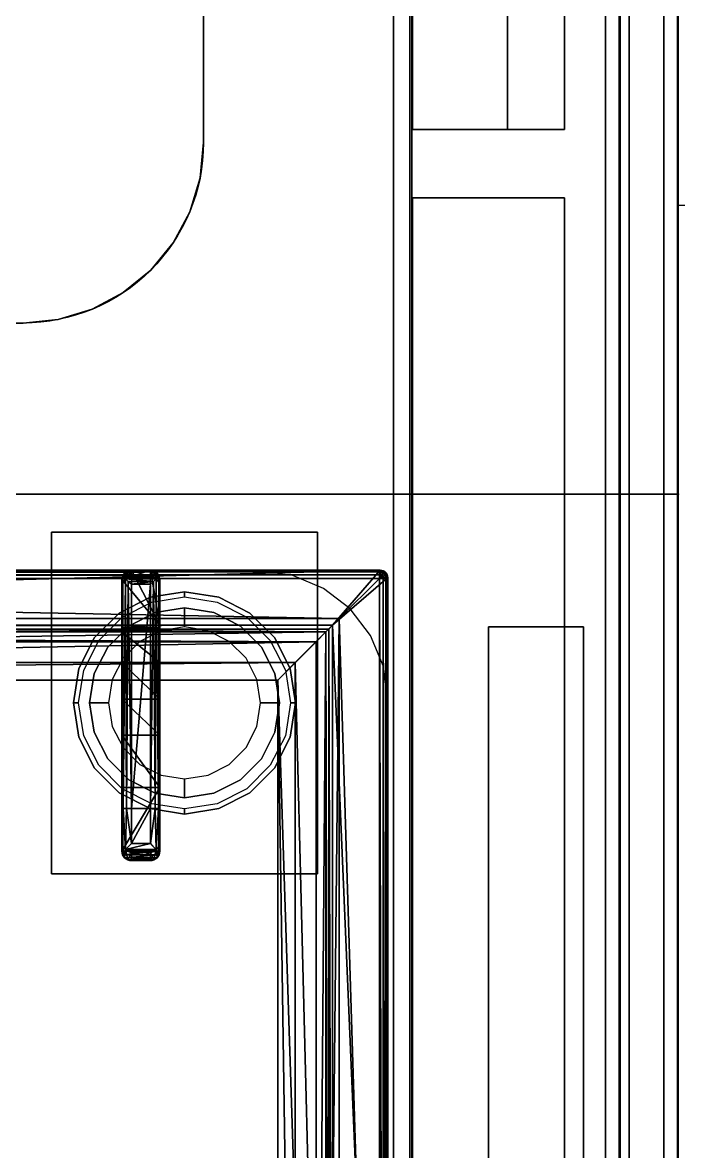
# Model space of a CAD drawing. Header units: millimetres. Extents: x 45 to 25350, y 77 to 5059.
# Drawn here: x 22205.74 to 22223, y 3961.79 to 3991.51 of the extents above; entities that cross this region are included whole.
import ezdxf

# ---------------------------------------------------------------- set-up
doc = ezdxf.new("R2010")
doc.units = ezdxf.units.MM
doc.header["$LTSCALE"] = 5
doc.linetypes.add('TRATTEGGIATA', pattern=[19.05, 12.7, -6.35])
for name, color, linetype in [('200-EquipBlack-3d', 250, 'Continuous'), ('200-EquipBorder-2d', 9, 'Continuous'), ('200-EquipDoors-2d', 252, 'Continuous'), ('200-EquipInternal-2d', 252, 'Continuous'), ('200-EquipSteel-3d', 9, 'Continuous')]:
    doc.layers.add(name, color=color, linetype=linetype)
doc.layers.add('200-InsPoint-3D', color=3, linetype='Continuous', plot=False)

# ---------------------------------------------------------------- blocks, each defined once
blk = doc.blocks.new('ELECTROLUX-MC7-BAINMARIE-400')
at = {"layer": '200-EquipInternal-2d'}
blk.add_lwpolyline([(307.5, -605), (92.5, -605, -0.414214), (45, -557.5), (45, -142.5, -0.414214), (92.5, -95), (307.5, -95, -0.414214), (355, -142.5), (355, -557.5, -0.414214)], format="xyb", close=True, dxfattribs=at)
at = {"layer": '200-EquipSteel-3d'}
for points, invisible_edges in [([(0, -80.5, 900), (45, -142.5, 900), (45, -557.5, 900), (0, -655, 900)], 5), ([(92.5, -95, 750), (83.23, -95.91, 750), (83.23, -604.09, 750), (92.5, -605, 750)], 10), ([(307.5, -95, 750), (307.5, -605, 750), (92.5, -605, 750), (92.5, -95, 750)], 5), ([(83.23, -95.91, 750), (74.32, -98.62, 750), (74.32, -601.38, 750), (83.23, -604.09, 750)], 10), ([(74.32, -98.62, 750), (66.11, -103.01, 750), (66.11, -596.99, 750), (74.32, -601.38, 750)], 10), ([(66.11, -103.01, 750), (58.91, -108.91, 750), (58.91, -591.09, 750), (66.11, -596.99, 750)], 10), ([(58.91, -108.91, 750), (53.01, -116.11, 750), (53.01, -583.89, 750), (58.91, -591.09, 750)], 10), ([(53.01, -116.11, 750), (48.62, -124.32, 750), (48.62, -575.68, 750), (53.01, -583.89, 750)], 10), ([(48.62, -124.32, 750), (45.91, -133.23, 750), (45.91, -566.77, 750), (48.62, -575.68, 750)], 10), ([(45.91, -133.23, 750), (45, -142.5, 750), (45, -557.5, 750), (45.91, -566.77, 750)], 8), ([(45.91, -566.77, 900), (45, -557.5, 900), (0, -655, 900)], 10), ([(45.91, -566.77, 750), (45, -557.5, 750), (45, -557.5, 900), (45.91, -566.77, 900)], 8), ([(48.62, -575.68, 900), (45.91, -566.77, 900), (0, -655, 900)], 10), ([(48.62, -575.68, 750), (45.91, -566.77, 750), (45.91, -566.77, 900), (48.62, -575.68, 900)], 10), ([(53.01, -583.89, 900), (48.62, -575.68, 900), (0, -655, 900)], 10), ([(53.01, -583.89, 750), (48.62, -575.68, 750), (48.62, -575.68, 900), (53.01, -583.89, 900)], 10), ([(58.91, -591.09, 900), (53.01, -583.89, 900), (0, -655, 900)], 10), ([(58.91, -591.09, 750), (53.01, -583.89, 750), (53.01, -583.89, 900), (58.91, -591.09, 900)], 10), ([(66.11, -596.99, 900), (58.91, -591.09, 900), (0, -655, 900)], 10), ([(66.11, -596.99, 750), (58.91, -591.09, 750), (58.91, -591.09, 900), (66.11, -596.99, 900)], 10), ([(74.32, -601.38, 900), (66.11, -596.99, 900), (0, -655, 900)], 10), ([(74.32, -601.38, 750), (66.11, -596.99, 750), (66.11, -596.99, 900), (74.32, -601.38, 900)], 10), ([(83.23, -604.09, 900), (74.32, -601.38, 900), (0, -655, 900)], 10), ([(83.23, -604.09, 750), (74.32, -601.38, 750), (74.32, -601.38, 900), (83.23, -604.09, 900)], 10), ([(92.5, -605, 900), (83.23, -604.09, 900), (0, -655, 900)], 10), ([(400, -655, 900), (307.5, -605, 900), (92.5, -605, 900), (0, -655, 900)], 5), ([(92.5, -605, 750), (83.23, -604.09, 750), (83.23, -604.09, 900), (92.5, -605, 900)], 2)]:
    blk.add_3dface(points, dxfattribs=dict(at, invisible_edges=invisible_edges))
for points in [[(45, -557.5, 750), (45, -142.5, 750), (45, -142.5, 900), (45, -557.5, 900)], [(307.5, -605, 750), (92.5, -605, 750), (92.5, -605, 900), (307.5, -605, 900)]]:
    blk.add_3dface(points, dxfattribs=at)
blk = doc.blocks.new('ELECTROLUX-MC-CRUSCOTTO400')
at = {"layer": '200-EquipBorder-2d'}
for p, q in [((0, 0), (0, -75)), ((0, -75), (400, -75))]:
    blk.add_line(p, q, dxfattribs=at)
at = {"layer": '200-EquipSteel-3d'}
for points in [[(0, -55.83, 654.41), (0, 0, 660.54), (400, 0, 660.54), (400, -55.83, 654.41)], [(0, 0, 660.54), (0, 0, 900), (400, 0, 900), (400, 0, 660.54)], [(0, 0, 900), (0, -62, 900), (400, -62, 900), (400, 0, 900)], [(0, -4.32, 810.26), (0, -59.37, 692.2), (400, -59.37, 692.2), (400, -4.32, 810.26)], [(0, -71.19, 877.81), (0, -4.82, 813.08), (400, -4.82, 813.08), (400, -71.19, 877.81)], [(0, -59.7, 690.72), (0, -59.7, 657.89), (400, -59.7, 657.89), (400, -59.7, 690.72)], [(0, -74.75, 884.46), (0, -71.19, 877.81), (400, -71.19, 877.81), (400, -74.75, 884.46)]]:
    blk.add_3dface(points, dxfattribs=at)
for points, invisible_edges in [([(0, -4.12, 811.75), (0, -4.1, 810.99), (400, -4.1, 810.99), (400, -4.12, 811.75)], 10), ([(0, -4.1, 810.99), (0, -4.32, 810.26), (400, -4.32, 810.26), (400, -4.1, 810.99)], 8), ([(0, -4.36, 812.47), (0, -4.12, 811.75), (400, -4.12, 811.75), (400, -4.36, 812.47)], 10), ([(0, -4.82, 813.08), (0, -4.36, 812.47), (400, -4.36, 812.47), (400, -4.82, 813.08)], 2), ([(0, -57.28, 654.56), (0, -55.83, 654.41), (400, -55.83, 654.41), (400, -57.28, 654.56)], 8), ([(0, -58.54, 655.29), (0, -57.28, 654.56), (400, -57.28, 654.56), (400, -58.54, 655.29)], 10), ([(0, -59.4, 656.46), (0, -58.54, 655.29), (400, -58.54, 655.29), (400, -59.4, 656.46)], 10), ([(0, -59.37, 692.2), (0, -59.51, 691.85), (400, -59.51, 691.85), (400, -59.37, 692.2)], 2), ([(0, -59.7, 657.89), (0, -59.4, 656.46), (400, -59.4, 656.46), (400, -59.7, 657.89)], 2), ([(0, -59.51, 691.85), (0, -59.62, 691.48), (400, -59.62, 691.48), (400, -59.51, 691.85)], 10), ([(0, -59.62, 691.48), (0, -59.68, 691.11), (400, -59.68, 691.11), (400, -59.62, 691.48)], 10), ([(0, -59.68, 691.11), (0, -59.7, 690.72), (400, -59.7, 690.72), (400, -59.68, 691.11)], 8), ([(0, -62, 900), (0, -69.22, 897.81), (400, -69.22, 897.81), (400, -62, 900)], 2), ([(0, -69.22, 897.81), (0, -74.01, 891.97), (400, -74.01, 891.97), (400, -69.22, 897.81)], 10), ([(0, -74.01, 891.97), (0, -74.75, 884.46), (400, -74.75, 884.46), (400, -74.01, 891.97)], 8)]:
    blk.add_3dface(points, dxfattribs=dict(at, invisible_edges=invisible_edges))
at = {"layer": '200-InsPoint-3D'}
blk.add_point((0, -75), dxfattribs=at)
blk = doc.blocks.new('ELECTROLUX-MC7-BODY400X250')
at = {"layer": '200-EquipBorder-2d'}
blk.add_line((0, -655), (0, 0), dxfattribs=at)
at = {"layer": '200-EquipSteel-3d'}
for points, invisible_edges in [([(0, -655, 650), (0, -655, 900), (0, -2, 900), (0, -102, 724)], 12), ([(0, -102, 724), (0, -655, 650), (0, -102, 650)], 1)]:
    blk.add_3dface(points, dxfattribs=dict(at, invisible_edges=invisible_edges))
for points in [[(0, -655, 650), (0, -102, 650), (400, -102, 650), (400, -655, 650)], [(0, -655, 650), (400, -655, 650), (400, -655, 900), (0, -655, 900)]]:
    blk.add_3dface(points, dxfattribs=at)
blk = doc.blocks.new('E7BMEDB000')
for name, p in [('ELECTROLUX-MC7-BODY400X250', (0, 0)), ('ELECTROLUX-MC7-BAINMARIE-400', (0, 0)), ('ELECTROLUX-MC-CRUSCOTTO400', (0, -655))]:
    blk.add_blockref(name, p)
blk = doc.blocks.new('ELECTROLUX-MC7-BODY1200X250')
at = {"layer": '200-EquipBorder-2d'}
blk.add_line((1200, 0), (1200, -655), dxfattribs=at)
at = {"layer": '200-EquipSteel-3d'}
for points, invisible_edges in [([(1200, -655, 650), (1200, -102, 724), (1200, -2, 900), (1200, -655, 900)], 3), ([(1200, -102, 724), (1200, -655, 650), (1200, -102, 650)], 1)]:
    blk.add_3dface(points, dxfattribs=dict(at, invisible_edges=invisible_edges))
for points in [[(0, -655, 650), (0, -102, 650), (1200, -102, 650), (1200, -655, 650)], [(0, -655, 650), (1200, -655, 650), (1200, -655, 900), (0, -655, 900)]]:
    blk.add_3dface(points, dxfattribs=at)
blk = doc.blocks.new('ELECTROLUX-MC-CRUSCOTTO1200')
at = {"layer": '200-EquipBorder-2d'}
for p in [(1200, 0), (0, -75)]:
    blk.add_line(p, (1200, -75), dxfattribs=at)
at = {"layer": '200-EquipSteel-3d'}
for points in [[(0, -55.83, 654.41), (0, 0, 660.54), (1200, 0, 660.54), (1200, -55.83, 654.41)], [(0, 0, 660.54), (0, 0, 900), (1200, 0, 900), (1200, 0, 660.54)], [(0, 0, 900), (0, -62, 900), (1200, -62, 900), (1200, 0, 900)], [(0, -4.32, 810.26), (0, -59.37, 692.2), (1200, -59.37, 692.2), (1200, -4.32, 810.26)], [(0, -71.19, 877.81), (0, -4.82, 813.08), (1200, -4.82, 813.08), (1200, -71.19, 877.81)], [(0, -59.7, 690.72), (0, -59.7, 657.89), (1200, -59.7, 657.89), (1200, -59.7, 690.72)], [(0, -74.75, 884.46), (0, -71.19, 877.81), (1200, -71.19, 877.81), (1200, -74.75, 884.46)]]:
    blk.add_3dface(points, dxfattribs=at)
for points, invisible_edges in [([(0, -4.12, 811.75), (0, -4.1, 810.99), (1200, -4.1, 810.99), (1200, -4.12, 811.75)], 10), ([(0, -4.1, 810.99), (0, -4.32, 810.26), (1200, -4.32, 810.26), (1200, -4.1, 810.99)], 8), ([(0, -4.36, 812.47), (0, -4.12, 811.75), (1200, -4.12, 811.75), (1200, -4.36, 812.47)], 10), ([(0, -4.82, 813.08), (0, -4.36, 812.47), (1200, -4.36, 812.47), (1200, -4.82, 813.08)], 2), ([(0, -57.28, 654.56), (0, -55.83, 654.41), (1200, -55.83, 654.41), (1200, -57.28, 654.56)], 8), ([(0, -58.54, 655.29), (0, -57.28, 654.56), (1200, -57.28, 654.56), (1200, -58.54, 655.29)], 10), ([(0, -59.4, 656.46), (0, -58.54, 655.29), (1200, -58.54, 655.29), (1200, -59.4, 656.46)], 10), ([(0, -59.37, 692.2), (0, -59.51, 691.85), (1200, -59.51, 691.85), (1200, -59.37, 692.2)], 2), ([(0, -59.7, 657.89), (0, -59.4, 656.46), (1200, -59.4, 656.46), (1200, -59.7, 657.89)], 2), ([(0, -59.51, 691.85), (0, -59.62, 691.48), (1200, -59.62, 691.48), (1200, -59.51, 691.85)], 10), ([(0, -59.62, 691.48), (0, -59.68, 691.11), (1200, -59.68, 691.11), (1200, -59.62, 691.48)], 10), ([(0, -59.68, 691.11), (0, -59.7, 690.72), (1200, -59.7, 690.72), (1200, -59.68, 691.11)], 8), ([(0, -62, 900), (0, -69.22, 897.81), (1200, -69.22, 897.81), (1200, -62, 900)], 2), ([(0, -69.22, 897.81), (0, -74.01, 891.97), (1200, -74.01, 891.97), (1200, -69.22, 897.81)], 10), ([(0, -74.01, 891.97), (0, -74.75, 884.46), (1200, -74.75, 884.46), (1200, -74.01, 891.97)], 8)]:
    blk.add_3dface(points, dxfattribs=dict(at, invisible_edges=invisible_edges))
at = {"layer": '200-InsPoint-3D'}
blk.add_point((1200, -75), dxfattribs=at)
blk = doc.blocks.new('ELECTROLUX-MC7-TOPFYERBRURNERS6')
at = {"layer": '200-EquipInternal-2d'}
for p, q in [((1180, -651.5), (1180, -85.5)), ((1108.09, -583.5), (1105.96, -583.5)), ((1108.09, -583.5), (1117.24, -583.5)), ((1117.24, -583.5), (1177.53, -583.5)), ((1103.52, -591), (1103.52, -586)), ((1103.52, -586), (1105.63, -586)), ((1105.63, -586), (1105.63, -591)), ((1117.19, -586), (1107.98, -586)), ((1107.98, -591), (1107.98, -586)), ((1117.19, -586), (1117.19, -591)), ((1178, -586), (1117.19, -586)), ((1178, -586), (1178, -591)), ((1180, -586), (1180, -591)), ((1180, -586), (1180, -591)), ((1105.63, -591), (1103.52, -591)), ((1107.98, -591), (1117.19, -591)), ((1117.19, -591), (1178, -591)), ((1105.96, -593.5), (1108.09, -593.5)), ((1117.24, -593.5), (1108.09, -593.5)), ((1177.53, -593.5), (1117.24, -593.5)), ((822, -653.5), (1178, -653.5))]:
    blk.add_line(p, q, dxfattribs=at)
blk.add_lwpolyline([(1151.02, -112.48), (848.98, -112.48), (848.98, -624.52), (1151.02, -624.52)], close=True, dxfattribs=at)
for centre, major_axis, ratio, start_param, end_param in [((1108.09, -586), (1.92, 1.92), 0.8391, 1.592613, 2.268928), ((1108.09, -586), (0, 2.5), 0.84544, 0, 0.894481), ((1108.09, -586), (-2.5, 2.5), 0.02182, 0.872665, 1.54898), ((1117.24, -586), (0, 2.5), 0.02182, 0, 1.570796), ((1177.53, -586), (0, 2.5), 0.948965, -0.895145, 0), ((1108.09, -591), (-1.92, 1.92), 0.8391, 0.872665, 1.54898), ((1108.09, -591), (2.5, 2.5), 0.02182, 1.592613, 2.268928), ((1117.24, -591), (0, 2.5), 0.02182, 1.570796, 3.141593), ((1108.09, -591), (0, 2.5), 0.84544, 2.247111, 3.141593), ((1177.53, -591), (0, 2.5), 0.948965, 3.141593, 4.036737)]:
    blk.add_ellipse(centre, major_axis=major_axis, ratio=ratio, start_param=start_param, end_param=end_param, dxfattribs=at)
at = {"layer": '200-EquipInternal-2d', "extrusion": (0, 0, -1)}
blk.add_ellipse((1178, -651.5), major_axis=(-1.42, 1.42), ratio=0.997265, start_param=2.357564, end_param=3.925621, dxfattribs=at)
at = {"layer": '200-EquipInternal-2d'}
for points, knots in [([(1105.96, -583.5), (1105.81, -583.5), (1105.65, -583.51), (1105.34, -583.58), (1105.18, -583.63), (1104.88, -583.75), (1104.74, -583.83), (1104.47, -584.02), (1104.35, -584.12), (1104.13, -584.34), (1104.03, -584.47), (1103.85, -584.74), (1103.77, -584.89), (1103.65, -585.2), (1103.6, -585.36), (1103.54, -585.68), (1103.52, -585.84), (1103.52, -586)], [3.776921, 3.776921, 3.776921, 3.776921, 4.248957, 4.248957, 4.720993, 4.720993, 5.193029, 5.193029, 5.665065, 5.665065, 6.135831, 6.135831, 6.606596, 6.606596, 7.077361, 7.077361, 7.548126, 7.548126, 7.548126, 7.548126]), ([(1179.38, -584.44), (1179.21, -584.64), (1179.01, -584.87), (1178.67, -585.25), (1178.53, -585.41), (1178.26, -585.71), (1178.13, -585.86), (1178, -586)], [11.858599, 11.858599, 11.858599, 11.858599, 12.773425, 12.773425, 13.35037, 13.35037, 13.927314, 13.927314, 13.927314, 13.927314]), ([(1180, -586), (1179.99, -585.86), (1179.97, -585.71), (1179.91, -585.41), (1179.86, -585.25), (1179.69, -584.87), (1179.55, -584.64), (1179.38, -584.44)], [0, 0, 0, 0, 0.576945, 0.576945, 1.153889, 1.153889, 2.068716, 2.068716, 2.068716, 2.068716]), ([(1103.52, -591), (1103.52, -591.16), (1103.54, -591.32), (1103.6, -591.64), (1103.65, -591.8), (1103.77, -592.11), (1103.85, -592.26), (1104.03, -592.53), (1104.13, -592.66), (1104.35, -592.88), (1104.47, -592.98), (1104.74, -593.17), (1104.88, -593.25), (1105.18, -593.37), (1105.34, -593.42), (1105.65, -593.48), (1105.81, -593.5), (1105.96, -593.5)], [15.096253, 15.096253, 15.096253, 15.096253, 15.567018, 15.567018, 16.037783, 16.037783, 16.508548, 16.508548, 16.979314, 16.979314, 17.45135, 17.45135, 17.923386, 17.923386, 18.395422, 18.395422, 18.867458, 18.867458, 18.867458, 18.867458]), ([(1178, -591), (1178.13, -591.14), (1178.26, -591.29), (1178.53, -591.59), (1178.67, -591.75), (1179.01, -592.13), (1179.21, -592.36), (1179.38, -592.56)], [0, 0, 0, 0, 0.576945, 0.576945, 1.153889, 1.153889, 2.068716, 2.068716, 2.068716, 2.068716]), ([(1179.38, -592.56), (1179.55, -592.36), (1179.69, -592.13), (1179.86, -591.75), (1179.91, -591.59), (1179.97, -591.29), (1179.99, -591.14), (1180, -591)], [11.858599, 11.858599, 11.858599, 11.858599, 12.773425, 12.773425, 13.35037, 13.35037, 13.927314, 13.927314, 13.927314, 13.927314])]:
    blk.add_open_spline(points, degree=3, knots=knots, dxfattribs=at)
at = {"layer": '200-EquipSteel-3d'}
for points, invisible_edges in [([(1200, -80.5, 900), (1179.66, -117.26, 900), (1179.66, -619.74, 900), (1200, -655, 900)], 5), ([(1178.51, -628.47, 900), (1179.66, -619.74, 900), (1200, -655, 900)], 10), ([(1175.14, -636.62, 900), (1178.51, -628.47, 900), (1200, -655, 900)], 10), ([(1169.77, -643.61, 900), (1175.14, -636.62, 900), (1200, -655, 900)], 10), ([(1162.78, -648.98, 900), (1169.77, -643.61, 900), (1200, -655, 900)], 10), ([(1154.63, -652.35, 900), (1162.78, -648.98, 900), (1200, -655, 900)], 10), ([(1200, -655, 900), (1145.9, -653.5, 900), (854.11, -653.5, 900), (800, -655, 900)], 5), ([(1145.9, -653.5, 900), (1154.63, -652.35, 900), (1200, -655, 900)], 10)]:
    blk.add_3dface(points, dxfattribs=dict(at, invisible_edges=invisible_edges))
at = {"layer": '200-EquipBlack-3d'}
mesh = blk.add_polyface(dxfattribs=at)
corners = [(1179.78, -85.71, 904.1), (1180, -85.5, 900), (1179.52, -84.72, 904.14), (1179.73, -84.5, 900), (1178, -83.5, 900), (1178.78, -83.98, 904.14), (1179, -83.77, 900), (1177.79, -83.72, 904.1), (1179.48, -85.71, 905.06), (1179.29, -84.85, 905), (1178.65, -85.21, 905.73), (1178.76, -85.71, 905.75), (1178.65, -84.21, 905), (1177.79, -84.02, 905.06), (1178.29, -84.85, 905.73), (1177.79, -84.74, 905.75), (1177.79, -85.71, 906), (822.21, -85.71, 906), (822.21, -84.74, 905.75), (822.21, -84.02, 905.06), (822.21, -83.72, 904.1), (822, -83.5, 900), (1165.45, -638.95, 900), (822, -653.5, 900), (834.55, -638.95, 900), (1165.45, -98.05, 900), (1180, -651.5, 900), (834.55, -98.05, 900), (820, -85.5, 900), (821, -83.77, 900), (1179.73, -652.5, 900), (1179, -653.23, 900), (1178, -653.5, 900), (820, -651.5, 900), (820.27, -652.5, 900), (821, -653.23, 900), (820.27, -84.5, 900), (821.22, -83.98, 904.14), (820.48, -84.72, 904.14), (820.22, -85.71, 904.1), (821.35, -84.21, 905), (821.71, -84.85, 905.73), (820.71, -84.85, 905), (820.52, -85.71, 905.06), (821.35, -85.21, 905.73), (821.24, -85.71, 905.75), (822.21, -651.29, 906), (821.24, -651.29, 905.75), (820.52, -651.29, 905.06), (820.22, -651.29, 904.1), (820.48, -652.28, 904.14), (821.22, -653.02, 904.14), (822.21, -653.28, 904.1), (820.71, -652.15, 905), (821.35, -651.79, 905.73), (821.35, -652.79, 905), (822.21, -652.98, 905.06), (821.71, -652.15, 905.73), (822.21, -652.26, 905.75), (835.55, -637.95, 899.73), (835.55, -99.05, 899.73), (836.28, -99.78, 899), (836.28, -637.22, 899), (838.88, -634.62, 902.5), (838.88, -102.38, 902.5), (836.31, -637.19, 905.06), (836.31, -99.81, 905.06), (832.81, -96.31, 906), (832.81, -640.69, 906), (848.98, -624.52, 885), (848.98, -112.48, 885), (844.36, -107.86, 885), (844.36, -629.14, 885), (1177.79, -653.28, 904.1), (1177.79, -652.98, 905.06), (1177.79, -651.29, 906), (1177.79, -652.26, 905.75), (1163.72, -637.22, 899), (1164.45, -637.95, 899.73), (1164.45, -99.05, 899.73), (1163.72, -99.78, 899), (1167.19, -640.69, 906), (1167.19, -96.31, 906), (1178.78, -653.02, 904.14), (1179.52, -652.28, 904.14), (1179.78, -651.29, 904.1), (1178.65, -652.79, 905), (1178.29, -652.15, 905.73), (1179.29, -652.15, 905), (1179.48, -651.29, 905.06), (1178.65, -651.79, 905.73), (1178.76, -651.29, 905.75), (1161.12, -634.62, 902.5), (1151.02, -624.52, 885), (1163.69, -637.19, 905.06), (1155.64, -629.14, 885), (1155.64, -107.86, 885), (1151.02, -112.48, 885), (1161.12, -102.38, 902.5), (1163.69, -99.81, 905.06)]
mesh.append_faces([[corners[k] for k in face] for face in [(16, 10, 14), (17, 41, 44), (46, 54, 57), (75, 87, 90)]])
mesh.append_faces([[corners[k] for k in face] for face in [(4, 5, 6), (8, 10, 11), (16, 11, 10), (15, 16, 14), (7, 19, 13), (13, 18, 15), (28, 38, 36), (19, 41, 18), (17, 18, 41), (45, 17, 44), (39, 48, 43), (43, 47, 45), (23, 51, 35), (48, 54, 47), (46, 47, 54), (58, 46, 57), (52, 74, 56), (76, 56, 74), (26, 84, 30), (74, 87, 76), (85, 88, 84), (88, 87, 86), (75, 76, 87), (91, 75, 90), (85, 8, 89), (11, 89, 8)]], dxfattribs={"vtx0": -1})
mesh.append_faces([[corners[k] for k in face] for face in [(16, 15, 17), (22, 23, 24), (25, 26, 22), (27, 21, 25), (21, 28, 29), (6, 1, 4), (4, 25, 21), (24, 28, 27), (35, 33, 23), (26, 25, 1), (23, 22, 32), (17, 45, 46), (75, 81, 46), (81, 16, 82), (46, 67, 17), (17, 82, 16), (93, 72, 69), (72, 93, 95), (70, 71, 97), (97, 95, 93)]], dxfattribs={"vtx0": -1, "vtx1": -1})
mesh.append_faces([[corners[k] for k in face] for face in [(21, 27, 28), (4, 1, 25), (26, 32, 22), (24, 23, 33)]], dxfattribs={"vtx0": -1, "vtx1": -1, "vtx2": -1})
mesh.append_faces([[corners[k] for k in face] for face in [(17, 15, 18), (24, 33, 28), (46, 45, 47), (75, 58, 76), (16, 91, 11)]], dxfattribs={"vtx0": -1, "vtx2": -1})
mesh.append_faces([[corners[k] for k in face] for face in [(0, 1, 2), (5, 2, 6), (8, 0, 9), (5, 12, 2), (5, 7, 12), (12, 13, 14), (12, 14, 9), (2, 9, 0), (10, 9, 14), (19, 18, 13), (4, 21, 7), (30, 31, 26), (34, 33, 35), (20, 21, 37), (38, 37, 36), (19, 20, 40), (38, 42, 37), (38, 39, 42), (42, 43, 44), (42, 44, 40), (37, 40, 20), (41, 40, 44), (48, 47, 43), (28, 33, 39), (49, 33, 50), (51, 50, 35), (48, 49, 53), (51, 55, 50), (51, 52, 55), (55, 56, 57), (55, 57, 53), (50, 53, 49), (54, 53, 57), (24, 27, 59), (61, 62, 60), (63, 64, 65), (67, 68, 66), (69, 70, 63), (61, 71, 62), (73, 74, 52), (58, 56, 76), (32, 73, 23), (62, 77, 59), (22, 24, 78), (27, 25, 60), (80, 61, 79), (73, 32, 83), (84, 83, 30), (74, 73, 86), (88, 89, 90), (88, 86, 84), (83, 84, 86), (92, 93, 63), (68, 81, 65), (92, 63, 94), (72, 95, 62), (95, 96, 77), (98, 97, 92), (81, 82, 94), (98, 92, 99), (77, 80, 78), (25, 22, 79), (0, 8, 85), (91, 89, 11), (80, 96, 61), (70, 97, 64), (64, 98, 66), (82, 67, 99), (1, 0, 26)]], dxfattribs={"vtx1": -1})
mesh.append_faces([[corners[k] for k in face] for face in [(31, 32, 26), (75, 46, 58), (75, 16, 81), (81, 68, 46), (68, 67, 46), (67, 82, 17), (70, 69, 71), (72, 71, 69), (71, 96, 97), (96, 95, 97), (16, 75, 91)]], dxfattribs={"vtx1": -1, "vtx2": -1})
mesh.append_faces([[corners[k] for k in face] for face in [(1, 3, 2), (4, 7, 5), (2, 3, 6), (8, 9, 10), (7, 13, 12), (12, 9, 2), (13, 15, 14), (7, 20, 19), (21, 20, 7), (6, 3, 1), (28, 36, 29), (21, 29, 37), (28, 39, 38), (37, 29, 36), (19, 40, 41), (39, 43, 42), (42, 40, 37), (43, 45, 44), (39, 49, 48), (33, 49, 39), (33, 34, 50), (23, 52, 51), (50, 34, 35), (48, 53, 54), (52, 56, 55), (55, 53, 50), (56, 58, 57), (27, 60, 59), (62, 59, 60), (64, 66, 65), (68, 65, 66), (70, 64, 63), (71, 72, 62), (73, 52, 23), (77, 78, 59), (24, 59, 78), (25, 79, 60), (61, 60, 79), (32, 31, 83), (26, 85, 84), (83, 31, 30), (74, 86, 87), (73, 83, 86), (85, 89, 88), (88, 90, 87), (89, 91, 90), (93, 69, 63), (81, 94, 65), (63, 65, 94), (95, 77, 62), (96, 80, 77), (97, 93, 92), (82, 99, 94), (92, 94, 99), (80, 79, 78), (22, 78, 79), (96, 71, 61), (97, 98, 64), (98, 99, 66), (67, 66, 99), (0, 85, 26)]], dxfattribs={"vtx2": -1})
mesh = blk.add_polyface(dxfattribs=at)
corners = [(1107.98, -591, 934.6), (1106.44, -584.43, 933.98), (1106.44, -592.56, 933.98), (1107.98, -586, 934.6), (1105.63, -586, 932.53), (1105.63, -591, 932.53), (1103.71, -591.96, 920.55), (1103.52, -591, 920.59), (1104.24, -592.77, 920.43), (1107.18, -593.25, 933.14), (1105.96, -593.5, 920), (1108.09, -593.5, 932.1), (1105.03, -593.31, 920.24), (1103.52, -586, 920.59), (1103.71, -585.04, 920.55), (1107.18, -583.75, 933.14), (1104.24, -584.23, 920.43), (1105.03, -583.69, 920.24), (1105.96, -583.5, 920), (1108.09, -583.5, 932.1), (1117.24, -593.5, 932.5), (1122.73, -593.5, 912.68), (1175.79, -593.5, 932.5), (1146.02, -593.5, 885), (1163.72, -593.5, 899), (1136.51, -593.5, 900.63), (1155.64, -593.5, 885), (1164.17, -593.5, 899.53), (1164.77, -593.5, 899.88), (1177.5, -593.5, 900), (1165.45, -593.5, 900), (1122.73, -583.5, 912.68), (1146.02, -583.5, 885), (1136.51, -583.5, 900.63), (1117.24, -583.5, 932.5), (1177.5, -583.5, 900), (1165.45, -583.5, 900), (1175.79, -583.5, 932.5), (1164.77, -583.5, 899.88), (1164.17, -583.5, 899.53), (1155.64, -583.5, 885), (1163.72, -583.5, 899), (1178.27, -586, 933.1), (1180, -586, 900), (1178.1, -585.2, 933.81), (1178.75, -583.83, 900), (1177.64, -584.44, 934.45), (1179.66, -584.75, 900), (1176.82, -583.75, 933.58), (1180, -591, 900), (1178.27, -591, 933.1), (1179.66, -592.25, 900), (1178.75, -593.16, 900), (1117.19, -584.75, 934.67), (1117.19, -586, 935), (1117.21, -583.83, 933.75), (1176.98, -585.2, 934.87), (1176.27, -586, 935), (1117.19, -591, 935), (1176.27, -591, 935), (1177.64, -592.56, 934.45), (1176.98, -591.8, 934.87), (1178.1, -591.8, 933.81), (1176.82, -593.25, 933.58), (1117.21, -593.16, 933.75), (1117.19, -592.25, 934.67)]
mesh.append_faces([[corners[k] for k in face] for face in [(5, 6, 2), (5, 7, 6), (6, 8, 2), (13, 4, 14), (16, 14, 1), (1, 14, 4), (42, 43, 44), (45, 46, 47), (46, 45, 48), (46, 44, 47), (44, 43, 47), (1, 55, 15), (48, 55, 46), (46, 53, 56), (57, 56, 54), (50, 62, 49), (49, 62, 51), (63, 52, 60), (52, 51, 60), (60, 51, 62), (61, 65, 60), (59, 58, 61), (60, 64, 63), (9, 64, 2)]])
mesh.append_faces([[corners[k] for k in face] for face in [(0, 1, 2), (15, 16, 1), (16, 15, 17), (19, 17, 15), (32, 25, 33), (35, 48, 45), (35, 30, 36), (3, 53, 1), (53, 55, 1), (55, 53, 46), (58, 65, 61), (65, 64, 60), (64, 65, 2), (65, 0, 2)]], dxfattribs={"vtx0": -1})
mesh.append_faces([[corners[k] for k in face] for face in [(20, 21, 22), (23, 24, 25), (25, 22, 21), (30, 22, 28), (12, 17, 10), (17, 12, 16), (6, 14, 8), (8, 16, 12), (18, 34, 31), (37, 31, 34), (51, 29, 49), (49, 30, 43)]], dxfattribs={"vtx0": -1, "vtx1": -1})
mesh.append_faces([[corners[k] for k in face] for face in [(25, 28, 22), (37, 38, 33), (35, 43, 30)]], dxfattribs={"vtx0": -1, "vtx1": -1, "vtx2": -1})
mesh.append_faces([[corners[k] for k in face] for face in [(37, 33, 31), (33, 39, 41), (34, 15, 55), (34, 55, 48), (58, 54, 3), (54, 58, 59), (20, 63, 64), (20, 64, 9)]], dxfattribs={"vtx0": -1, "vtx2": -1})
mesh.append_faces([[corners[k] for k in face] for face in [(1, 4, 2), (2, 8, 9), (10, 11, 12), (12, 9, 8), (4, 13, 5), (18, 17, 19), (11, 10, 20), (29, 22, 30), (7, 13, 6), (10, 18, 21), (25, 21, 33), (19, 34, 18), (35, 36, 37), (40, 32, 41), (37, 48, 35), (43, 42, 49), (45, 47, 35), (19, 15, 34), (37, 34, 48), (0, 58, 3), (57, 54, 59), (42, 44, 50), (46, 60, 44), (60, 46, 61), (59, 61, 57), (62, 50, 44), (22, 29, 63), (22, 63, 20), (11, 20, 9), (26, 23, 40), (24, 26, 41), (36, 30, 38), (24, 41, 27), (39, 38, 27)]], dxfattribs={"vtx1": -1})
mesh.append_faces([[corners[k] for k in face] for face in [(10, 21, 20), (24, 27, 25), (27, 28, 25), (13, 14, 6), (14, 16, 8), (36, 38, 37), (38, 39, 33), (32, 33, 41), (47, 43, 35), (29, 30, 49), (3, 54, 53), (58, 0, 65)]], dxfattribs={"vtx1": -1, "vtx2": -1})
mesh.append_faces([[corners[k] for k in face] for face in [(0, 3, 1), (4, 5, 2), (11, 9, 12), (13, 7, 5), (23, 26, 24), (17, 18, 10), (18, 31, 21), (32, 23, 25), (21, 31, 33), (42, 50, 49), (51, 52, 29), (54, 56, 53), (46, 56, 61), (60, 62, 44), (61, 56, 57), (29, 52, 63), (23, 32, 40), (26, 40, 41), (30, 28, 38), (41, 39, 27), (38, 28, 27)]], dxfattribs={"vtx2": -1})
blk = doc.blocks.new('E7GCGL6C00')
for name, p in [('ELECTROLUX-MC7-BODY1200X250', (0, 0)), ('ELECTROLUX-MC7-TOPFYERBRURNERS6', (0, 0)), ('ELECTROLUX-MC-CRUSCOTTO1200', (0, -655))]:
    blk.add_blockref(name, p)
blk = doc.blocks.new('ZNS-MC-BASECONTRPAN')
at = {"layer": '200-EquipSteel-3d'}
blk.add_3dface([(0, 0, -85), (0, 0, 0), (304, 0, 0), (304, 0, -85)], dxfattribs=at)
blk = doc.blocks.new('ZNS-MC-BASEREFUNIT')
at = {"layer": '200-EquipSteel-3d'}
for points in [[(0, 70, 155), (0, 70, 600), (304, 70, 600), (304, 70, 155)], [(0, 70, 600), (0, 30, 600), (304, 30, 600), (304, 70, 600)], [(0, 30, 155), (0, 70, 155), (304, 70, 155), (304, 30, 155)], [(304, 30, 500), (0, 30, 500), (0, 45, 500), (304, 45, 500)], [(0, 45, 500), (0, 45, 585), (304, 45, 585), (304, 45, 500)], [(0, 30, 585), (0, 45, 585), (304, 45, 585), (304, 30, 585)], [(0, 30, 500), (0, 30, 155), (304, 30, 155), (304, 30, 500)], [(304, 30, 600), (0, 30, 600), (0, 30, 585), (304, 30, 585)]]:
    blk.add_3dface(points, dxfattribs=at)
for points, invisible_edges in [([(0, 45, 585), (0, 70, 600), (0, 70, 155), (0, 45, 500)], 5), ([(0, 45, 500), (0, 30, 500), (0, 30, 155), (0, 70, 155)], 8), ([(0, 70, 600), (0, 45, 585), (0, 30, 585), (0, 30, 600)], 1)]:
    blk.add_3dface(points, dxfattribs=dict(at, invisible_edges=invisible_edges))
blk = doc.blocks.new('PQ-MC-LEG200')
at = {"layer": '200-EquipSteel-3d'}
for points in [[(-45, -35, 198), (-45, 35, 198), (45, 35, 198), (45, -35, 198)], [(-45, -35, 200), (45, -35, 200), (45, 35, 200), (-45, 35, 200)], [(-45, 35, 198), (-45, 35, 200), (45, 35, 200), (45, 35, 198)], [(-45, -35, 198), (-45, -35, 200), (-45, 35, 200), (-45, 35, 198)], [(45, -35, 198), (45, 35, 198), (45, 35, 200), (45, -35, 200)], [(-45, -35, 198), (45, -35, 198), (45, -35, 200), (-45, -35, 200)]]:
    blk.add_3dface(points, dxfattribs=at)
for points, invisible_edges in [([(-17.19, 23.66, 198), (-17.19, 23.66, 71), (-9.04, 27.82, 71), (-9.04, 27.82, 198)], 5), ([(-17.19, 23.66, 71), (-16.41, 22.58, 66), (-8.62, 26.54, 66), (-9.04, 27.82, 71)], 5), ([(-9.04, 27.82, 198), (-9.04, 27.82, 71), (0, 29.25, 71), (0, 29.25, 198)], 1), ([(-9.04, 27.82, 71), (-8.62, 26.54, 66), (0, 27.91, 66), (0, 29.25, 71)], 1), ([(0, 29.25, 198), (0, 29.25, 71), (9.04, 27.82, 71), (9.04, 27.82, 198)], 4), ([(0, 29.25, 71), (0, 27.91, 66), (8.62, 26.54, 66), (9.04, 27.82, 71)], 4), ([(9.04, 27.82, 71), (8.62, 26.54, 66), (16.41, 22.58, 66), (17.19, 23.66, 71)], 5), ([(9.04, 27.82, 198), (9.04, 27.82, 71), (17.19, 23.66, 71), (17.19, 23.66, 198)], 5), ([(-7.73, 23.78, 66), (-7.73, 23.78, 5), (-14.69, 20.23, 5), (-14.69, 20.23, 66)], 5), ([(-7.73, 23.78, 5), (-7.27, 22.38, 1.46), (-13.83, 19.04, 1.46), (-14.69, 20.23, 5)], 7), ([(0, 25, 66), (0, 25, 5), (-7.73, 23.78, 5), (-7.73, 23.78, 66)], 4), ([(0, 25, 5), (0, 23.54, 1.46), (-7.27, 22.38, 1.46), (-7.73, 23.78, 5)], 6), ([(7.73, 23.78, 66), (7.73, 23.78, 5), (0, 25, 5), (0, 25, 66)], 1), ([(7.73, 23.78, 5), (7.27, 22.38, 1.46), (0, 23.54, 1.46), (0, 25, 5)], 3), ([(14.69, 20.23, 5), (13.83, 19.04, 1.46), (7.27, 22.38, 1.46), (7.73, 23.78, 5)], 7), ([(14.69, 20.23, 66), (14.69, 20.23, 5), (7.73, 23.78, 5), (7.73, 23.78, 66)], 5), ([(-23.66, 17.19, 198), (-23.66, 17.19, 71), (-17.19, 23.66, 71), (-17.19, 23.66, 198)], 5), ([(-23.66, 17.19, 71), (-22.58, 16.41, 66), (-16.41, 22.58, 66), (-17.19, 23.66, 71)], 5), ([(-7.27, 22.38, 1.46), (-6.18, 19.02), (-11.76, 16.18), (-13.83, 19.04, 1.46)], 13), ([(0, 23.54, 1.46), (0, 20), (-6.18, 19.02), (-7.27, 22.38, 1.46)], 12), ([(7.27, 22.38, 1.46), (6.18, 19.02), (0, 20), (0, 23.54, 1.46)], 9), ([(13.83, 19.04, 1.46), (11.76, 16.18), (6.18, 19.02), (7.27, 22.38, 1.46)], 13), ([(17.19, 23.66, 71), (16.41, 22.58, 66), (22.58, 16.41, 66), (23.66, 17.19, 71)], 5), ([(17.19, 23.66, 198), (17.19, 23.66, 71), (23.66, 17.19, 71), (23.66, 17.19, 198)], 5), ([(-14.69, 20.23, 66), (-14.69, 20.23, 5), (-20.23, 14.69, 5), (-20.23, 14.69, 66)], 5), ([(-14.69, 20.23, 5), (-13.83, 19.04, 1.46), (-19.04, 13.83, 1.46), (-20.23, 14.69, 5)], 7), ([(-13.83, 19.04, 1.46), (-11.76, 16.18), (-16.18, 11.76), (-19.04, 13.83, 1.46)], 13), ([(19.04, 13.83, 1.46), (16.18, 11.76), (11.76, 16.18), (13.83, 19.04, 1.46)], 13), ([(20.23, 14.69, 5), (19.04, 13.83, 1.46), (13.83, 19.04, 1.46), (14.69, 20.23, 5)], 7), ([(20.23, 14.69, 66), (20.23, 14.69, 5), (14.69, 20.23, 5), (14.69, 20.23, 66)], 5), ([(-27.82, 9.04, 198), (-27.82, 9.04, 71), (-23.66, 17.19, 71), (-23.66, 17.19, 198)], 5), ([(-27.82, 9.04, 71), (-26.54, 8.62, 66), (-22.58, 16.41, 66), (-23.66, 17.19, 71)], 5), ([(23.66, 17.19, 71), (22.58, 16.41, 66), (26.54, 8.62, 66), (27.82, 9.04, 71)], 5), ([(23.66, 17.19, 198), (23.66, 17.19, 71), (27.82, 9.04, 71), (27.82, 9.04, 198)], 5), ([(-20.23, 14.69, 66), (-20.23, 14.69, 5), (-23.78, 7.73, 5), (-23.78, 7.73, 66)], 5), ([(-20.23, 14.69, 5), (-19.04, 13.83, 1.46), (-22.38, 7.27, 1.46), (-23.78, 7.73, 5)], 7), ([(-19.04, 13.83, 1.46), (-16.18, 11.76), (-19.02, 6.18), (-22.38, 7.27, 1.46)], 13), ([(22.38, 7.27, 1.46), (19.02, 6.18), (16.18, 11.76), (19.04, 13.83, 1.46)], 13), ([(23.78, 7.73, 5), (22.38, 7.27, 1.46), (19.04, 13.83, 1.46), (20.23, 14.69, 5)], 7), ([(23.78, 7.73, 66), (23.78, 7.73, 5), (20.23, 14.69, 5), (20.23, 14.69, 66)], 5), ([(-29.25, 0, 198), (-29.25, 0, 71), (-27.82, 9.04, 71), (-27.82, 9.04, 198)], 4), ([(-29.25, 0, 71), (-27.91, 0, 66), (-26.54, 8.62, 66), (-27.82, 9.04, 71)], 4), ([(27.82, 9.04, 71), (26.54, 8.62, 66), (27.91, 0, 66), (29.25, 0, 71)], 1), ([(27.82, 9.04, 198), (27.82, 9.04, 71), (29.25, 0, 71), (29.25, 0, 198)], 1), ([(-23.78, 7.73, 66), (-23.78, 7.73, 5), (-25, 0, 5), (-25, 0, 66)], 1), ([(-23.78, 7.73, 5), (-22.38, 7.27, 1.46), (-23.54, 0, 1.46), (-25, 0, 5)], 3), ([(-22.38, 7.27, 1.46), (-19.02, 6.18), (-20, 0), (-23.54, 0, 1.46)], 9), ([(23.54, 0, 1.46), (20, 0), (19.02, 6.18), (22.38, 7.27, 1.46)], 12), ([(25, 0, 5), (23.54, 0, 1.46), (22.38, 7.27, 1.46), (23.78, 7.73, 5)], 6), ([(25, 0, 66), (25, 0, 5), (23.78, 7.73, 5), (23.78, 7.73, 66)], 4), ([(-27.82, -9.04, 198), (-27.82, -9.04, 71), (-29.25, 0, 71), (-29.25, 0, 198)], 1), ([(-27.82, -9.04, 71), (-26.54, -8.62, 66), (-27.91, 0, 66), (-29.25, 0, 71)], 1), ([(-25, 0, 66), (-25, 0, 5), (-23.78, -7.73, 5), (-23.78, -7.73, 66)], 4), ([(-25, 0, 5), (-23.54, 0, 1.46), (-22.38, -7.27, 1.46), (-23.78, -7.73, 5)], 6), ([(-23.54, 0, 1.46), (-20, 0), (-19.02, -6.18), (-22.38, -7.27, 1.46)], 12), ([(22.38, -7.27, 1.46), (19.02, -6.18), (20, 0), (23.54, 0, 1.46)], 9), ([(23.78, -7.73, 5), (22.38, -7.27, 1.46), (23.54, 0, 1.46), (25, 0, 5)], 3), ([(23.78, -7.73, 66), (23.78, -7.73, 5), (25, 0, 5), (25, 0, 66)], 1), ([(29.25, 0, 71), (27.91, 0, 66), (26.54, -8.62, 66), (27.82, -9.04, 71)], 4), ([(29.25, 0, 198), (29.25, 0, 71), (27.82, -9.04, 71), (27.82, -9.04, 198)], 4), ([(-23.66, -17.19, 71), (-22.58, -16.41, 66), (-26.54, -8.62, 66), (-27.82, -9.04, 71)], 5), ([(-23.78, -7.73, 5), (-22.38, -7.27, 1.46), (-19.04, -13.83, 1.46), (-20.23, -14.69, 5)], 7), ([(-23.78, -7.73, 66), (-23.78, -7.73, 5), (-20.23, -14.69, 5), (-20.23, -14.69, 66)], 5), ([(-22.38, -7.27, 1.46), (-19.02, -6.18), (-16.18, -11.76), (-19.04, -13.83, 1.46)], 13), ([(19.04, -13.83, 1.46), (16.18, -11.76), (19.02, -6.18), (22.38, -7.27, 1.46)], 13), ([(20.23, -14.69, 5), (19.04, -13.83, 1.46), (22.38, -7.27, 1.46), (23.78, -7.73, 5)], 7), ([(20.23, -14.69, 66), (20.23, -14.69, 5), (23.78, -7.73, 5), (23.78, -7.73, 66)], 5), ([(27.82, -9.04, 71), (26.54, -8.62, 66), (22.58, -16.41, 66), (23.66, -17.19, 71)], 5), ([(-23.66, -17.19, 198), (-23.66, -17.19, 71), (-27.82, -9.04, 71), (-27.82, -9.04, 198)], 5), ([(-19.04, -13.83, 1.46), (-16.18, -11.76), (-11.76, -16.18), (-13.83, -19.04, 1.46)], 13), ([(13.83, -19.04, 1.46), (11.76, -16.18), (16.18, -11.76), (19.04, -13.83, 1.46)], 13), ([(27.82, -9.04, 198), (27.82, -9.04, 71), (23.66, -17.19, 71), (23.66, -17.19, 198)], 5), ([(-20.23, -14.69, 5), (-19.04, -13.83, 1.46), (-13.83, -19.04, 1.46), (-14.69, -20.23, 5)], 7), ([(-20.23, -14.69, 66), (-20.23, -14.69, 5), (-14.69, -20.23, 5), (-14.69, -20.23, 66)], 5), ([(14.69, -20.23, 5), (13.83, -19.04, 1.46), (19.04, -13.83, 1.46), (20.23, -14.69, 5)], 7), ([(14.69, -20.23, 66), (14.69, -20.23, 5), (20.23, -14.69, 5), (20.23, -14.69, 66)], 5), ([(-17.19, -23.66, 71), (-16.41, -22.58, 66), (-22.58, -16.41, 66), (-23.66, -17.19, 71)], 5), ([(-17.19, -23.66, 198), (-17.19, -23.66, 71), (-23.66, -17.19, 71), (-23.66, -17.19, 198)], 5), ([(-13.83, -19.04, 1.46), (-11.76, -16.18), (-6.18, -19.02), (-7.27, -22.38, 1.46)], 13), ([(7.27, -22.38, 1.46), (6.18, -19.02), (11.76, -16.18), (13.83, -19.04, 1.46)], 13), ([(23.66, -17.19, 71), (22.58, -16.41, 66), (16.41, -22.58, 66), (17.19, -23.66, 71)], 5), ([(23.66, -17.19, 198), (23.66, -17.19, 71), (17.19, -23.66, 71), (17.19, -23.66, 198)], 5), ([(-14.69, -20.23, 5), (-13.83, -19.04, 1.46), (-7.27, -22.38, 1.46), (-7.73, -23.78, 5)], 7), ([(-14.69, -20.23, 66), (-14.69, -20.23, 5), (-7.73, -23.78, 5), (-7.73, -23.78, 66)], 5), ([(-7.27, -22.38, 1.46), (-6.18, -19.02), (0, -20), (0, -23.54, 1.46)], 9), ([(0, -23.54, 1.46), (0, -20), (6.18, -19.02), (7.27, -22.38, 1.46)], 12), ([(7.73, -23.78, 5), (7.27, -22.38, 1.46), (13.83, -19.04, 1.46), (14.69, -20.23, 5)], 7), ([(7.73, -23.78, 66), (7.73, -23.78, 5), (14.69, -20.23, 5), (14.69, -20.23, 66)], 5), ([(-9.04, -27.82, 71), (-8.62, -26.54, 66), (-16.41, -22.58, 66), (-17.19, -23.66, 71)], 5), ([(-9.04, -27.82, 198), (-9.04, -27.82, 71), (-17.19, -23.66, 71), (-17.19, -23.66, 198)], 5), ([(-7.73, -23.78, 5), (-7.27, -22.38, 1.46), (0, -23.54, 1.46), (0, -25, 5)], 3), ([(0, -25, 5), (0, -23.54, 1.46), (7.27, -22.38, 1.46), (7.73, -23.78, 5)], 6), ([(17.19, -23.66, 71), (16.41, -22.58, 66), (8.62, -26.54, 66), (9.04, -27.82, 71)], 5), ([(17.19, -23.66, 198), (17.19, -23.66, 71), (9.04, -27.82, 71), (9.04, -27.82, 198)], 5), ([(0, -29.25, 71), (0, -27.91, 66), (-8.62, -26.54, 66), (-9.04, -27.82, 71)], 4), ([(-7.73, -23.78, 66), (-7.73, -23.78, 5), (0, -25, 5), (0, -25, 66)], 1), ([(0, -25, 66), (0, -25, 5), (7.73, -23.78, 5), (7.73, -23.78, 66)], 4), ([(9.04, -27.82, 71), (8.62, -26.54, 66), (0, -27.91, 66), (0, -29.25, 71)], 1), ([(0, -29.25, 198), (0, -29.25, 71), (-9.04, -27.82, 71), (-9.04, -27.82, 198)], 4), ([(9.04, -27.82, 198), (9.04, -27.82, 71), (0, -29.25, 71), (0, -29.25, 198)], 1)]:
    blk.add_3dface(points, dxfattribs=dict(at, invisible_edges=invisible_edges))
blk = doc.blocks.new('E7BAPP00RH')
at = {"layer": '200-EquipDoors-2d', "linetype": 'TRATTEGGIATA'}
blk.add_line((1276, -730), (1276, -1081), dxfattribs=at)
at = {"layer": '200-EquipInternal-2d'}
blk.add_lwpolyline([(0, -102), (1600, -102), (1600, -655), (0, -655)], close=True, dxfattribs=at)
at = {"layer": '200-EquipSteel-3d'}
for points in [[(0, -102, 650), (1600, -102, 650), (1600, -655, 650), (0, -655, 650)], [(21, -655, 245), (1579, -655, 245), (1579, -102, 245), (21, -102, 245)], [(21, -655, 200), (1579, -655, 200), (1579, -102, 200), (21, -102, 200)], [(1579, -655, 605), (21, -655, 605), (21, -102, 605), (1579, -102, 605)], [(21, -655, 200), (1579, -655, 200), (1579, -655, 245), (21, -655, 245)], [(21, -655, 605), (1579, -655, 605), (1579, -655, 650), (21, -655, 650)], [(857, -660, 430), (857, -660, 650), (1278, -660, 650), (1278, -660, 430)], [(857, -660, 650), (857, -700, 650), (1278, -700, 650), (1278, -660, 650)], [(857, -700, 430), (857, -660, 430), (1278, -660, 430), (1278, -700, 430)], [(857, -660, 205), (857, -660, 425), (1278, -660, 425), (1278, -660, 205)], [(857, -660, 425), (857, -700, 425), (1278, -700, 425), (1278, -660, 425)], [(857, -700, 205), (857, -660, 205), (1278, -660, 205), (1278, -700, 205)], [(1278, -660, 650), (1278, -700, 650), (1278, -700, 430), (1278, -660, 430)], [(1278, -660, 425), (1278, -700, 425), (1278, -700, 205), (1278, -660, 205)], [(970, -680, 599.64), (1165, -680, 599.64), (1165, -700, 565), (970, -700, 565)], [(970, -680, 599.64), (970, -700, 635), (1165, -700, 635), (1165, -680, 599.64)], [(970, -680, 374.64), (1165, -680, 374.64), (1165, -700, 340), (970, -700, 340)], [(970, -680, 374.64), (970, -700, 410), (1165, -700, 410), (1165, -680, 374.64)], [(1165, -700, 635), (1165, -700, 565), (1165, -680, 599.64)], [(1165, -700, 410), (1165, -700, 340), (1165, -680, 374.64)], [(970, -700, 635), (970, -705, 635), (1165, -705, 635), (1165, -700, 635)], [(1165, -700, 605), (1165, -705, 605), (970, -705, 605), (970, -700, 605)], [(970, -700, 410), (970, -705, 410), (1165, -705, 410), (1165, -700, 410)], [(1165, -700, 380), (1165, -705, 380), (970, -705, 380), (970, -700, 380)], [(1165, -705, 635), (1165, -700, 635), (1165, -700, 605), (1165, -705, 605)], [(1165, -705, 410), (1165, -700, 410), (1165, -700, 380), (1165, -705, 380)], [(970, -705, 635), (970, -705, 605), (1165, -705, 605), (1165, -705, 635)], [(970, -705, 410), (970, -705, 380), (1165, -705, 380), (1165, -705, 410)]]:
    blk.add_3dface(points, dxfattribs=at)
at = {"layer": '200-EquipSteel-3d', "invisible_edges": 5}
for points in [[(970, -700, 565), (857, -700, 430), (1278, -700, 430), (1165, -700, 565)], [(857, -700, 650), (970, -700, 635), (1165, -700, 635), (1278, -700, 650)], [(970, -700, 340), (857, -700, 205), (1278, -700, 205), (1165, -700, 340)], [(857, -700, 425), (970, -700, 410), (1165, -700, 410), (1278, -700, 425)], [(1278, -700, 650), (1165, -700, 635), (1165, -700, 565), (1278, -700, 430)], [(1278, -700, 425), (1165, -700, 410), (1165, -700, 340), (1278, -700, 205)]]:
    blk.add_3dface(points, dxfattribs=at)
for name, p in [('PQ-MC-LEG200', (1145, -600)), ('ZNS-MC-BASEREFUNIT', (1296, -730, 50)), ('ZNS-MC-BASECONTRPAN', (1296, -685, 635))]:
    blk.add_blockref(name, p)

msp = doc.modelspace()

# ---------------------------------------------------------------- hatches: boundary and pattern name
at = {"ltscale": 0.5}
h = msp.add_hatch(dxfattribs=at)
h.set_pattern_fill('ANSI31', color=251, scale=30)
h.set_pattern_definition([(45, (24280.266, 18410.9967), (-2.6516504, 2.6516504), [])])
h.paths.add_polyline_path([(21763.422, 4094.474), (22023.384, 4098.963), (22023.021, 4119.96), (21730.1, 4114.902), (21721.79, 4595.08, -0.130845), (22999.271, 4233.912, -0.490921), (22999.351, 4233.948, -0.006684), (23000.203, 4268.186, 0.132238), (21691.262, 4625.367), (21711.964, 3429.136), (22159.106, 3170.979), (22174.106, 3196.96), (22030.234, 3280.024), (22097.77, 3397), (22270.975, 3297), (22270.985, 3297.017), (22281.975, 3316.053), (22090.583, 3426.553), (22020.057, 3425.335), (21775.094, 3421.105, -0.000011), (21771.021, 3655.54), (22030.982, 3660.029), (22030.618, 3681.026), (21770.657, 3676.536, -0.000019)])

# ---------------------------------------------------------------- block references
at = {"zscale": 0.1, "rotation": 90}
for name, p, xscale, yscale in [('E7BMEDB000', (22149.998, 3979.097), 0.09999999999999432, 0.09999999999999432), ('E7BAPP00RH', (22149.998, 3859.097), 0.1, 0.1), ('E7GCGL6C00', (22149.998, 3859.097), 0.09999999999999432, 0.09999999999999432)]:
    msp.add_blockref(name, p, dxfattribs=dict(at, xscale=xscale, yscale=yscale))

doc.saveas('drawing.dxf')
